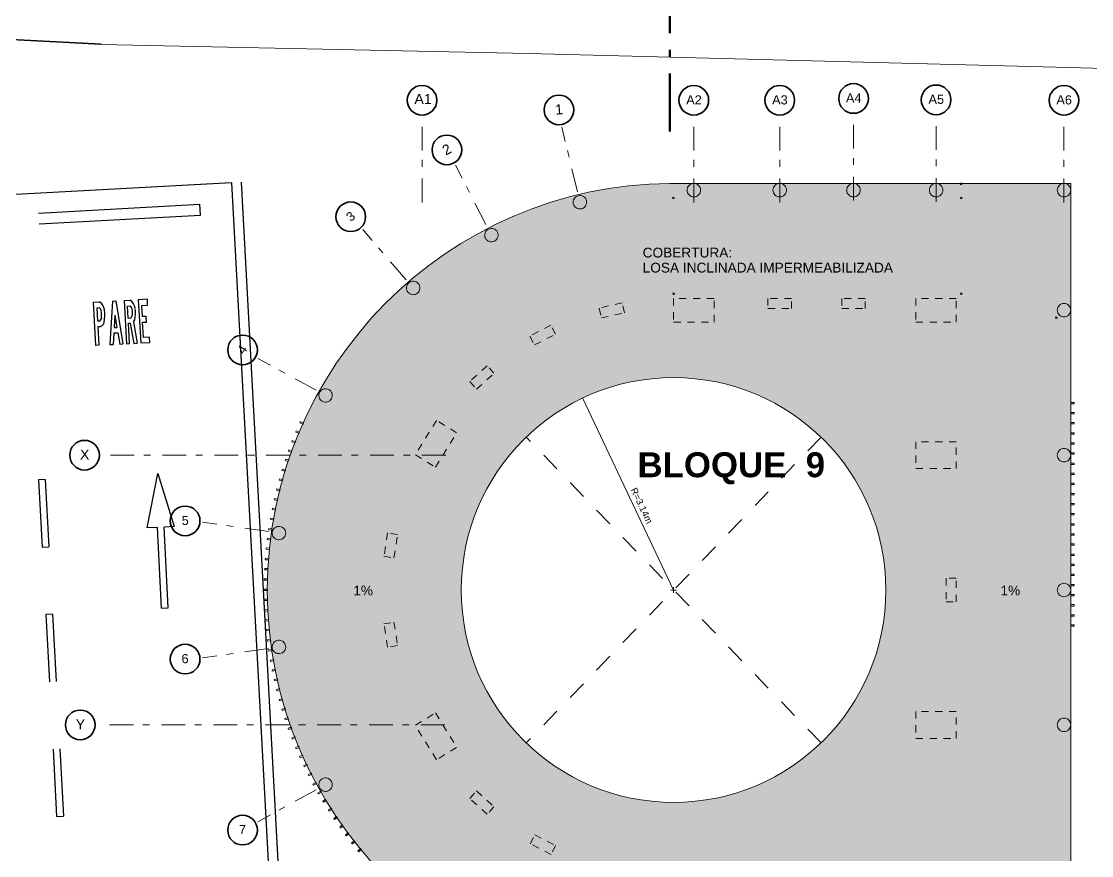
# Model space of a CAD drawing. Header units: metres. Extents: x 27 to 147, y -173 to 8.
# Drawn here: x 36.24 to 52.12, y -13.4 to -1.03 of the extents above; entities that cross this region are included whole.
import ezdxf
from ezdxf.enums import TextEntityAlignment as Align

# ---------------------------------------------------------------- set-up
doc = ezdxf.new("R2010")
doc.units = ezdxf.units.M
for name, pattern in [('1CORTE', [1.5, 1, -0.25, 0, -0.25]), ('Dashed', [0.564444, 0.282222, -0.282222]), ('Dot & Dashed', [0.670278, 0.352778, -0.176389, 0, -0.141111]), ('Hidden Line', [0.15875, 0.105833, -0.052917])]:
    doc.linetypes.add(name, pattern=pattern)
for name, color, linetype, lineweight in [('AA. Proyeccion Corte', 10, '1CORTE', 50), ('Drawing & Figure_Pen_No__1', 7, 'Continuous', 13), ('Drawing & Figure_Pen_No__122', 9, 'Continuous', 13), ('Drawing & Figure_Pen_No__7', 7, 'Continuous', 35), ('Estructura – Carga_Pen_No__1', 7, 'Continuous', 13), ('GRAFO 0 BLANCO', 7, 'Continuous', 0), ('Interior - Stair & Railing_Pen_No__122', 9, 'Continuous', 13), ('TEXTOS-SUBTITULO', 7, 'Continuous', 30)]:
    doc.layers.add(name, color=color, linetype=linetype, lineweight=lineweight)
for name, color, linetype, lineweight, true_color in [('Annotation - Text_Pen_No__167', 7, 'Continuous', 13, 0x6a6a6a), ('Annotation - Text_Pen_No__82', 7, 'Continuous', 20, 0xaaaaaa), ('RAMPA PROPUESTA 1 CERRAMIENTO_Pen_No__167', 7, 'Continuous', 13, 0x6a6a6a), ('Structural - Bearing_Pen_No__123', 7, 'Continuous', 0, 0xd8d8d8), ('Structural - Bearing_Pen_No__167', 7, 'Continuous', 13, 0x6a6a6a)]:
    doc.layers.add(name, color=color, linetype=linetype, lineweight=lineweight, true_color=true_color)
doc.layers.add('Rampa', color=41, linetype='Continuous')
doc.layers.add('Separador de bike pintado', color=8, linetype='Continuous')
doc.styles.add('GENERATED_STYLE_1', font='arialbd.ttf')
doc.styles.add('TURBO_BASS', font='swisseb.ttf')

msp = doc.modelspace()

# ---------------------------------------------------------------- hatches: boundary and pattern name
at = {"layer": 'Estructura – Carga_Pen_No__1', "linetype": 'Continuous', "lineweight": 13}
for points in [[(41.166, -9.217), (41.166, -9.703), (40.923, -9.46)], [(50.766, -9.217), (50.766, -9.703), (50.523, -9.46)]]:
    msp.add_hatch(color=7, dxfattribs=at).paths.add_polyline_path(points)
at = {"layer": 'Structural - Bearing_Pen_No__123', "linetype": 'Continuous', "lineweight": 0, "true_color": 0xa2a2a2}
h = msp.add_hatch(color=253, dxfattribs=at)
h.paths.add_polyline_path([(51.812, -15.492), (51.812, -3.429), (45.864, -3.429, 0.990538), (45.864, -15.492)])
h.paths.add_polyline_path([(49.069, -9.46, -1), (42.769, -9.46, -1)], flags=0)

# ---------------------------------------------------------------- linework, layer by layer
at = {"color": 251, "true_color": 0x636466}
for p, q in [((39.356, -3.421), (33.207, -3.753)), ((39.361, -3.42), (33.212, -3.752)), ((39.361, -3.42), (40.146, -18.049)), ((39.5, -3.413), (40.296, -18.041))]:
    msp.add_line(p, q, dxfattribs=at)
at = {"layer": 'AA. Proyeccion Corte', "color": 7}
msp.add_lwpolyline([(45.863, 3), (45.863, -2.66)], dxfattribs=at)
at = {"layer": 'Drawing & Figure_Pen_No__1', "linetype": 'Continuous'}
msp.add_line((37.423, -1.358), (33.075, -1.142), dxfattribs=at)
at = {"layer": 'Drawing & Figure_Pen_No__122', "color": 9, "linetype": 'Dot & Dashed', "lineweight": 13}
for p, q in [((42.186, -3.711), (42.186, -2.457)), ((46.219, -3.711), (46.219, -2.457)), ((47.494, -3.711), (47.494, -2.457)), ((48.589, -3.683), (48.589, -2.43)), ((49.814, -3.703), (49.814, -2.45)), ((51.712, -3.711), (51.712, -2.457)), ((44.491, -3.555), (44.26, -2.597)), ((43.133, -4.037), (42.683, -3.16)), ((41.951, -4.86), (41.307, -4.114)), ((40.615, -6.498), (39.751, -6.024)), ((42.538, -7.46), (37.438, -7.46)), ((39.906, -8.594), (38.93, -8.453)), ((39.906, -10.326), (38.93, -10.467)), ((42.525, -11.46), (37.375, -11.46)), ((40.615, -12.422), (39.751, -12.896))]:
    msp.add_line(p, q, dxfattribs=at)
at = {"layer": 'Drawing & Figure_Pen_No__7', "color": 7, "linetype": 'Continuous', "lineweight": 35}
for centre in [(42.186, -2.197), (46.219, -2.197), (47.494, -2.197), (48.589, -2.17), (49.814, -2.19), (51.712, -2.197), (44.218, -2.34), (42.555, -2.933), (41.129, -3.924), (39.523, -5.899), (37.178, -7.46), (38.671, -8.435), (38.671, -10.485), (37.115, -11.46), (39.523, -13.021)]:
    msp.add_circle(centre, 0.22, dxfattribs=at)
at = {"layer": 'Estructura – Carga_Pen_No__1', "color": 7, "linetype": 'Continuous', "lineweight": 13}
for points in [[(45.92, -9.46), (44.57, -6.62)], [(45.879, -9.46), (45.962, -9.46)], [(45.92, -9.418), (45.92, -9.502)]]:
    msp.add_lwpolyline(points, dxfattribs=at)
at = {"layer": 'Estructura – Carga_Pen_No__1', "color": 7, "linetype": 'Dashed', "lineweight": 13}
for points in [[(48.107, -11.727), (43.733, -7.192)], [(48.107, -7.193), (43.733, -11.728)]]:
    msp.add_lwpolyline(points, dxfattribs=at)
at = {"layer": 'GRAFO 0 BLANCO', "color": 7}
msp.add_lwpolyline([(33.075, -1.142), (37.422, -1.369), (43.764, -1.503), (44.724, -1.528), (51.784, -1.71), (64.025, -2.053), (70.185, -2.181), (83.803, -2.463)], dxfattribs=at)
at = {"layer": 'Interior - Stair & Railing_Pen_No__122', "color": 9, "linetype": 'Continuous', "lineweight": 13}
for points in [[(50.198, -3.435, 1), (50.174, -3.435, 1)], [(45.917, -3.657, 1), (45.917, -3.633, 1)], [(50.187, -3.657, 1), (50.187, -3.633, 1)], [(45.919, -5.077, 1), (45.919, -5.053, 1)], [(50.187, -5.077, 1), (50.187, -5.053, 1)], [(51.586, -5.422, 1), (51.61, -5.422, 1)]]:
    msp.add_lwpolyline(points, format="xyb", close=True, dxfattribs=at)
at = {"layer": 'Rampa'}
for q in [(33.365, -3.744), (40.146, -18.049)]:
    msp.add_line((39.361, -3.42), q, dxfattribs=at)
at = {"layer": 'RAMPA PROPUESTA 1 CERRAMIENTO_Pen_No__167', "color": 251, "linetype": 'Continuous', "lineweight": 13, "true_color": 0x6a6a6a}
for points in [[(51.814, -6.677), (51.814, -6.697), (51.864, -6.697), (51.864, -6.677)], [(51.814, -6.827), (51.814, -6.847), (51.864, -6.847), (51.864, -6.827)], [(40.379, -6.962), (40.371, -6.981), (40.417, -7.001), (40.425, -6.983)], [(51.814, -6.977), (51.814, -6.997), (51.864, -6.997), (51.864, -6.977)], [(40.32, -7.098), (40.312, -7.117), (40.358, -7.136), (40.366, -7.118)], [(51.814, -7.127), (51.814, -7.147), (51.864, -7.147), (51.864, -7.127)], [(40.261, -7.244), (40.254, -7.263), (40.3, -7.281), (40.307, -7.262)], [(51.814, -7.277), (51.814, -7.297), (51.864, -7.297), (51.864, -7.277)], [(40.209, -7.382), (40.202, -7.401), (40.249, -7.418), (40.256, -7.399)], [(51.814, -7.427), (51.814, -7.447), (51.864, -7.447), (51.864, -7.427)], [(40.161, -7.518), (40.155, -7.537), (40.202, -7.553), (40.208, -7.534)], [(51.814, -7.577), (51.814, -7.597), (51.864, -7.597), (51.864, -7.577)], [(40.113, -7.666), (40.108, -7.685), (40.155, -7.699), (40.161, -7.68)], [(51.814, -7.727), (51.814, -7.747), (51.864, -7.747), (51.864, -7.727)], [(40.071, -7.809), (40.066, -7.829), (40.114, -7.842), (40.119, -7.823)], [(51.814, -7.877), (51.814, -7.897), (51.864, -7.897), (51.864, -7.877)], [(40.031, -7.958), (40.026, -7.978), (40.075, -7.99), (40.079, -7.971)], [(51.814, -8.027), (51.814, -8.047), (51.864, -8.047), (51.864, -8.027)], [(39.965, -8.246), (39.961, -8.265), (40.01, -8.275), (40.014, -8.256)], [(39.996, -8.101), (39.992, -8.12), (40.041, -8.131), (40.045, -8.112)], [(51.814, -8.177), (51.814, -8.197), (51.864, -8.197), (51.864, -8.177)], [(39.937, -8.392), (39.934, -8.411), (39.983, -8.42), (39.986, -8.4)], [(51.814, -8.327), (51.814, -8.347), (51.864, -8.347), (51.864, -8.327)], [(39.912, -8.547), (39.909, -8.566), (39.958, -8.574), (39.961, -8.554)], [(51.814, -8.477), (51.814, -8.497), (51.864, -8.497), (51.864, -8.477)], [(39.891, -8.693), (39.889, -8.713), (39.938, -8.719), (39.941, -8.699)], [(51.814, -8.627), (51.814, -8.647), (51.864, -8.647), (51.864, -8.627)], [(39.875, -8.836), (39.873, -8.856), (39.922, -8.861), (39.924, -8.841)], [(51.814, -8.777), (51.814, -8.797), (51.864, -8.797), (51.864, -8.777)], [(39.861, -8.99), (39.859, -9.01), (39.909, -9.014), (39.911, -8.994)], [(51.814, -8.927), (51.814, -8.947), (51.864, -8.947), (51.864, -8.927)], [(39.851, -9.14), (39.85, -9.16), (39.9, -9.162), (39.901, -9.142)], [(51.814, -9.077), (51.814, -9.097), (51.864, -9.097), (51.864, -9.077)], [(39.845, -9.294), (39.845, -9.314), (39.894, -9.315), (39.895, -9.295)], [(51.814, -9.227), (51.814, -9.247), (51.864, -9.247), (51.864, -9.227)], [(39.843, -9.448), (39.843, -9.468), (39.893, -9.468), (39.893, -9.448)], [(51.814, -9.377), (51.814, -9.397), (51.864, -9.397), (51.864, -9.377)], [(51.814, -9.527), (51.814, -9.547), (51.864, -9.547), (51.864, -9.527)], [(39.844, -9.597), (39.845, -9.617), (39.895, -9.616), (39.894, -9.596)], [(51.814, -9.677), (51.814, -9.697), (51.864, -9.697), (51.864, -9.677)], [(39.85, -9.754), (39.851, -9.774), (39.901, -9.771), (39.9, -9.751)], [(51.814, -9.827), (51.814, -9.847), (51.864, -9.847), (51.864, -9.827)], [(39.859, -9.901), (39.86, -9.921), (39.91, -9.918), (39.909, -9.898)], [(51.814, -9.977), (51.814, -9.997), (51.864, -9.997), (51.864, -9.977)], [(39.871, -10.045), (39.873, -10.065), (39.923, -10.06), (39.921, -10.04)], [(39.888, -10.199), (39.891, -10.219), (39.94, -10.213), (39.938, -10.193)], [(39.908, -10.347), (39.911, -10.367), (39.961, -10.36), (39.958, -10.34)], [(39.933, -10.5), (39.936, -10.519), (39.985, -10.511), (39.982, -10.491)], [(39.96, -10.644), (39.964, -10.663), (40.013, -10.653), (40.009, -10.634)], [(39.99, -10.789), (39.995, -10.808), (40.044, -10.797), (40.039, -10.778)], [(40.025, -10.933), (40.03, -10.953), (40.078, -10.941), (40.073, -10.921)], [(40.065, -11.085), (40.07, -11.105), (40.118, -11.091), (40.113, -11.072)], [(40.106, -11.227), (40.112, -11.246), (40.16, -11.232), (40.154, -11.213)], [(40.15, -11.365), (40.156, -11.384), (40.204, -11.368), (40.197, -11.349)], [(40.2, -11.511), (40.207, -11.53), (40.254, -11.513), (40.247, -11.494)], [(40.253, -11.651), (40.26, -11.67), (40.306, -11.652), (40.299, -11.633)], [(40.31, -11.794), (40.318, -11.813), (40.364, -11.794), (40.356, -11.775)], [(40.368, -11.929), (40.376, -11.947), (40.422, -11.927), (40.414, -11.909)], [(40.43, -12.064), (40.439, -12.082), (40.484, -12.06), (40.475, -12.042)], [(40.495, -12.197), (40.504, -12.215), (40.549, -12.192), (40.54, -12.175)], [(40.568, -12.337), (40.578, -12.354), (40.622, -12.33), (40.612, -12.313)], [(40.64, -12.466), (40.65, -12.483), (40.693, -12.458), (40.683, -12.441)], [(40.713, -12.59), (40.723, -12.607), (40.766, -12.582), (40.755, -12.564)], [(40.794, -12.722), (40.805, -12.739), (40.847, -12.712), (40.836, -12.695)], [(40.876, -12.847), (40.887, -12.864), (40.929, -12.836), (40.918, -12.819)], [(40.964, -12.974), (40.975, -12.99), (41.016, -12.961), (41.005, -12.945)], [(41.05, -13.092), (41.062, -13.108), (41.102, -13.078), (41.09, -13.062)], [(41.14, -13.21), (41.153, -13.226), (41.192, -13.195), (41.18, -13.179)], [(41.234, -13.326), (41.246, -13.341), (41.285, -13.309), (41.272, -13.294)]]:
    msp.add_lwpolyline(points, close=True, dxfattribs=at)
at = {"layer": 'Separador de bike pintado'}
for p, q in [((36.495, -3.869), (38.891, -3.739)), ((38.9, -3.9), (38.891, -3.739)), ((36.503, -4.029), (38.9, -3.9)), ((37.311, -5.191), (37.4, -5.187)), ((37.346, -5.833), (37.311, -5.191)), ((37.592, -5.176), (37.553, -5.821)), ((37.592, -5.176), (37.64, -5.173)), ((37.64, -5.173), (37.748, -5.81)), ((37.766, -5.167), (37.854, -5.162)), ((37.766, -5.167), (37.801, -5.808)), ((38.11, -5.147), (37.976, -5.155)), ((37.976, -5.155), (38.011, -5.796)), ((38.027, -5.239), (38.114, -5.234)), ((38.036, -5.404), (38.027, -5.239)), ((38.114, -5.234), (38.11, -5.147)), ((37.36, -5.273), (37.398, -5.271)), ((37.36, -5.273), (37.37, -5.47)), ((37.627, -5.386), (37.616, -5.567)), ((37.627, -5.386), (37.658, -5.565)), ((37.815, -5.248), (37.857, -5.246)), ((37.824, -5.426), (37.815, -5.248)), ((37.37, -5.47), (37.408, -5.468)), ((37.376, -5.554), (37.416, -5.551)), ((37.376, -5.554), (37.391, -5.83)), ((37.824, -5.426), (37.867, -5.424)), ((37.831, -5.504), (37.855, -5.503)), ((37.847, -5.805), (37.831, -5.504)), ((37.855, -5.503), (37.912, -5.802)), ((37.904, -5.484), (37.958, -5.799)), ((38.092, -5.401), (38.036, -5.404)), ((38.04, -5.488), (38.097, -5.485)), ((38.052, -5.713), (38.04, -5.488)), ((38.097, -5.485), (38.092, -5.401)), ((37.611, -5.648), (37.601, -5.818)), ((37.611, -5.648), (37.671, -5.644)), ((37.616, -5.567), (37.658, -5.565)), ((37.671, -5.644), (37.7, -5.813)), ((38.144, -5.708), (38.052, -5.713)), ((38.149, -5.789), (38.144, -5.708)), ((37.391, -5.83), (37.346, -5.833)), ((37.553, -5.821), (37.601, -5.818)), ((37.7, -5.813), (37.748, -5.81)), ((37.801, -5.808), (37.847, -5.805)), ((37.912, -5.802), (37.958, -5.799)), ((38.011, -5.796), (38.149, -5.789)), ((38.109, -8.539), (38.267, -7.73)), ((38.267, -7.73), (38.508, -8.519)), ((36.595, -7.82), (36.495, -7.826)), ((36.495, -7.826), (36.549, -8.824)), ((36.595, -7.82), (36.649, -8.819)), ((38.259, -8.531), (38.109, -8.539)), ((38.32, -9.73), (38.259, -8.531)), ((38.508, -8.519), (38.358, -8.526)), ((38.42, -9.725), (38.358, -8.526)), ((36.549, -8.824), (36.649, -8.819)), ((36.703, -9.817), (36.603, -9.823)), ((36.603, -9.823), (36.657, -10.821)), ((36.703, -9.817), (36.757, -10.816)), ((38.32, -9.73), (38.42, -9.725)), ((36.711, -11.82), (36.764, -12.818)), ((36.81, -11.814), (36.864, -12.813)), ((36.764, -12.818), (36.864, -12.813))]:
    msp.add_line(p, q, dxfattribs=at)
for centre, radius, start, end in [((37.318, -5.321), 0.157, 5.4758, 58.9339), ((37.773, -5.297), 0.157, 5.4758, 58.9339), ((37.314, -5.354), 0.119, 18.4946, 44.8269), ((36.946, -5.394), 0.486, 357.0251, 9.1538), ((36.858, -5.378), 0.621, 349.6953, 6.6214), ((37.777, -5.324), 0.112, 16.1359, 44.1784), ((37.778, -5.355), 0.112, 322.0005, 350.043), ((37.673, -5.345), 0.217, 352.308, 13.8709), ((37.418, -5.349), 0.516, 348.4058, 7.4263), ((37.316, -5.394), 0.119, 321.352, 347.6843), ((37.389, -5.475), 0.0811, 289.2818, 349.8707), ((37.852, -5.429), 0.0755, 313.6877, 341.959)]:
    msp.add_arc(centre, radius, start, end, dxfattribs=at)
at = {"layer": 'Structural - Bearing_Pen_No__167', "color": 251, "linetype": 'Continuous', "lineweight": 13, "true_color": 0x6a6a6a}
for points in [[(51.812, -15.492), (51.812, -3.429), (45.864, -3.429, 0.990538), (45.864, -15.492)], [(46.119, -3.529, 0.414214), (46.219, -3.629, 0.414214), (46.319, -3.529, 0.414214), (46.219, -3.429, 0.414214)], [(47.394, -3.529, 0.414214), (47.494, -3.629, 0.414214), (47.594, -3.529, 0.414214), (47.494, -3.429, 0.414214)], [(48.489, -3.529, 0.414214), (48.589, -3.629, 0.414214), (48.689, -3.529, 0.414214), (48.589, -3.429, 0.414214)], [(49.714, -3.529, 0.414214), (49.814, -3.629, 0.414214), (49.914, -3.529, 0.414214), (49.814, -3.429, 0.414214)], [(51.612, -3.529, 0.414214), (51.712, -3.629, 0.414214), (51.812, -3.529, 0.414214), (51.712, -3.429, 0.414214)], [(44.431, -3.732, 0.414214), (44.552, -3.806, 0.414214), (44.626, -3.685, 0.414214), (44.505, -3.612, 0.414214)], [(43.127, -4.243, 0.414214), (43.261, -4.286, 0.414214), (43.305, -4.151, 0.414214), (43.17, -4.108, 0.414214)], [(41.979, -5.045, 0.414214), (42.12, -5.056, 0.414214), (42.13, -4.915, 0.414214), (41.989, -4.904, 0.414214)], [(51.612, -5.31, 0.414214), (51.712, -5.41, 0.414214), (51.812, -5.31, 0.414214), (51.712, -5.21, 0.414214)], [(49.069, -9.46, 1), (42.769, -9.46, 1)], [(40.705, -6.661, 0.414214), (40.841, -6.623, 0.414214), (40.803, -6.487, 0.414214), (40.667, -6.525, 0.414214)], [(51.612, -7.46, 0.414214), (51.712, -7.56, 0.414214), (51.812, -7.46, 0.414214), (51.712, -7.36, 0.414214)], [(40.049, -8.715, 0.414214), (40.162, -8.631, 0.414214), (40.077, -8.518, 0.414214), (39.964, -8.602, 0.414214)], [(51.612, -9.46, 0.414214), (51.712, -9.56, 0.414214), (51.812, -9.46, 0.414214), (51.712, -9.36, 0.414214)], [(40.077, -10.403, 0.414214), (40.162, -10.29, 0.414214), (40.049, -10.205, 0.414214), (39.964, -10.318, 0.414214)], [(51.612, -11.46, 0.414214), (51.712, -11.56, 0.414214), (51.812, -11.46, 0.414214), (51.712, -11.36, 0.414214)], [(40.705, -12.259, -0.414214), (40.841, -12.298, -0.414214), (40.803, -12.434, -0.414214), (40.667, -12.395, -0.414214)]]:
    msp.add_lwpolyline(points, format="xyb", close=True, dxfattribs=at)
at = {"layer": 'Structural - Bearing_Pen_No__167', "color": 251, "linetype": 'Hidden Line', "lineweight": 13, "true_color": 0x6a6a6a}
for points in [[(44.847, -5.425), (45.189, -5.349), (45.156, -5.202), (44.815, -5.279)], [(45.919, -5.485), (46.519, -5.485), (46.519, -5.135), (45.919, -5.135)], [(47.319, -5.285), (47.669, -5.285), (47.669, -5.135), (47.319, -5.135)], [(48.414, -5.285), (48.764, -5.285), (48.764, -5.135), (48.414, -5.135)], [(49.514, -5.485), (50.114, -5.485), (50.114, -5.135), (49.514, -5.135)], [(43.856, -5.826), (44.167, -5.666), (44.098, -5.533), (43.787, -5.693)], [(42.994, -6.481), (43.253, -6.246), (43.153, -6.134), (42.893, -6.369)], [(42.386, -7.638), (42.7, -7.127), (42.401, -6.944), (42.087, -7.455)], [(49.514, -7.66), (50.114, -7.66), (50.114, -7.26), (49.514, -7.26)], [(41.769, -8.982), (41.824, -8.636), (41.675, -8.613), (41.621, -8.959)], [(49.964, -9.285), (49.964, -9.635), (50.114, -9.635), (50.114, -9.285)], [(41.769, -9.938), (41.824, -10.284), (41.675, -10.307), (41.621, -9.961)], [(49.514, -11.66), (50.114, -11.66), (50.114, -11.26), (49.514, -11.26)], [(42.386, -11.282), (42.7, -11.794), (42.401, -11.977), (42.087, -11.466)], [(42.994, -12.44), (43.253, -12.675), (43.153, -12.786), (42.893, -12.551)], [(43.858, -13.091), (44.169, -13.251), (44.1, -13.384), (43.789, -13.224)]]:
    msp.add_lwpolyline(points, close=True, dxfattribs=at)

# ---------------------------------------------------------------- texts
at = {"layer": 'Annotation - Text_Pen_No__167', "color": 251, "linetype": 'Continuous', "lineweight": 13, "true_color": 0x6a6a6a, "insert": (45.46, -4.383), "char_height": 0.145, "attachment_point": 1, "line_spacing_factor": 0.923713, "style": 'GENERATED_STYLE_1'}
msp.add_mtext('\\A1;{\\pql;\\fArial|b0|i0|c0|p34;COBERTURA\\fArial|b0|i0|c0|p34;:\\P\\pql;\\fArial|b0|i0|c0|p34;LOSA\\fArial|b0|i0|c0|p34; INCLINADA\\fArial|b0|i0|c0|p34; IMPERMEABILIZADA}', dxfattribs=at)
at = {"layer": 'Annotation - Text_Pen_No__167', "color": 251, "linetype": 'Continuous', "lineweight": 13, "true_color": 0x6a6a6a, "char_height": 0.145, "attachment_point": 1, "style": 'GENERATED_STYLE_1'}
for insert in [(41.166, -9.395), (50.77, -9.395)]:
    msp.add_mtext('\\A1;{\\pql;\\fArial|b0|i0|c0|p34;1%}', dxfattribs=dict(at, insert=insert))
at = {"layer": 'Annotation - Text_Pen_No__82', "color": 253, "linetype": 'Continuous', "lineweight": 20, "true_color": 0xaaaaaa, "insert": (45.49, -8.187), "char_height": 0.1, "attachment_point": 2, "rotation": 295.4387, "style": 'GENERATED_STYLE_1'}
msp.add_mtext('\\A1;{\\pqc;\\pt0.125;\\fArial|b0|i0|c0|p34;R=3.\\fArial|b0|i0|c0|p34;14\\fArial|b0|i0|c0|p34;m}', dxfattribs=at)
at = {"layer": 'Drawing & Figure_Pen_No__7', "color": 7, "linetype": 'Continuous', "lineweight": 35, "style": 'GENERATED_STYLE_1'}
for s, insert, char_height, attachment_point, rotation in [('\\A1;{\\pql;\\fArial|b0|i0|c0|p34;A1}', (42.073, -2.251), 0.15, 7, 359.7107), ('\\A1;{\\pql;\\fArial|b0|i0|c0|p34;A2}', (46.106, -2.257), 0.135, 7, 359.7107), ('\\A1;{\\pql;\\fArial|b0|i0|c0|p34;A3}', (47.381, -2.259), 0.135, 7, 359.7107), ('\\A1;{\\pql;\\fArial|b0|i0|c0|p34;A4}', (48.476, -2.229), 0.135, 7, 359.7107), ('\\A1;{\\pql;\\fArial|b0|i0|c0|p34;A5}', (49.701, -2.251), 0.135, 7, 359.7107), ('\\A1;{\\pql;\\fArial|b0|i0|c0|p34;A6}', (51.599, -2.259), 0.135, 7, 359.7107), ('\\A1;{\\pql;\\fArial|b0|i0|c0|p34;1}', (44.167, -2.411), 0.15, 7, 4.8164), ('\\A1;{\\pql;\\fArial|b0|i0|c0|p34;2}', (42.537, -3.019), 0.15, 7, 28.1828), ('\\A1;{\\pql;\\fArial|b0|i0|c0|p34;3}', (41.127, -4.005), 0.135, 7, 38.0234), ('\\A1;{\\pql;\\fArial|b0|i0|c0|p34;4}', (39.542, -5.975), 0.135, 7, 54.8734), ('\\A1;{\\pql;\\fArial|b0|i0|c0|p34;X}', (37.11, -7.526), 0.15, 7, 359.7107), ('\\A1;{\\pqr;\\fArial|b0|i0|c0|p34;6}', (38.724, -10.546), 0.135, 9, 1.7917), ('\\A1;{\\pql;\\fArial|b0|i0|c0|p34;Y}', (37.047, -11.526), 0.15, 7, 359.7107)]:
    msp.add_mtext(s, dxfattribs=dict(at, insert=insert, char_height=char_height, attachment_point=attachment_point, rotation=rotation))
at = {"layer": 'Drawing & Figure_Pen_No__7', "color": 7, "linetype": 'Continuous', "lineweight": 35, "char_height": 0.135, "style": 'GENERATED_STYLE_1'}
for s, insert, attachment_point in [('\\A1;{\\pql;\\fArial|b0|i0|c0|p34;5}', (38.62, -8.497), 7), ('\\A1;{\\pqr;\\fArial|b0|i0|c0|p34;7}', (39.574, -13.081), 9)]:
    msp.add_mtext(s, dxfattribs=dict(at, insert=insert, attachment_point=attachment_point))
at = {"layer": 'TEXTOS-SUBTITULO', "style": 'TURBO_BASS'}
msp.add_text('BLOQUE  9', height=0.3697, dxfattribs=at).set_placement((46.775, -7.787, 0), align=Align.CENTER)

doc.saveas('drawing.dxf')
